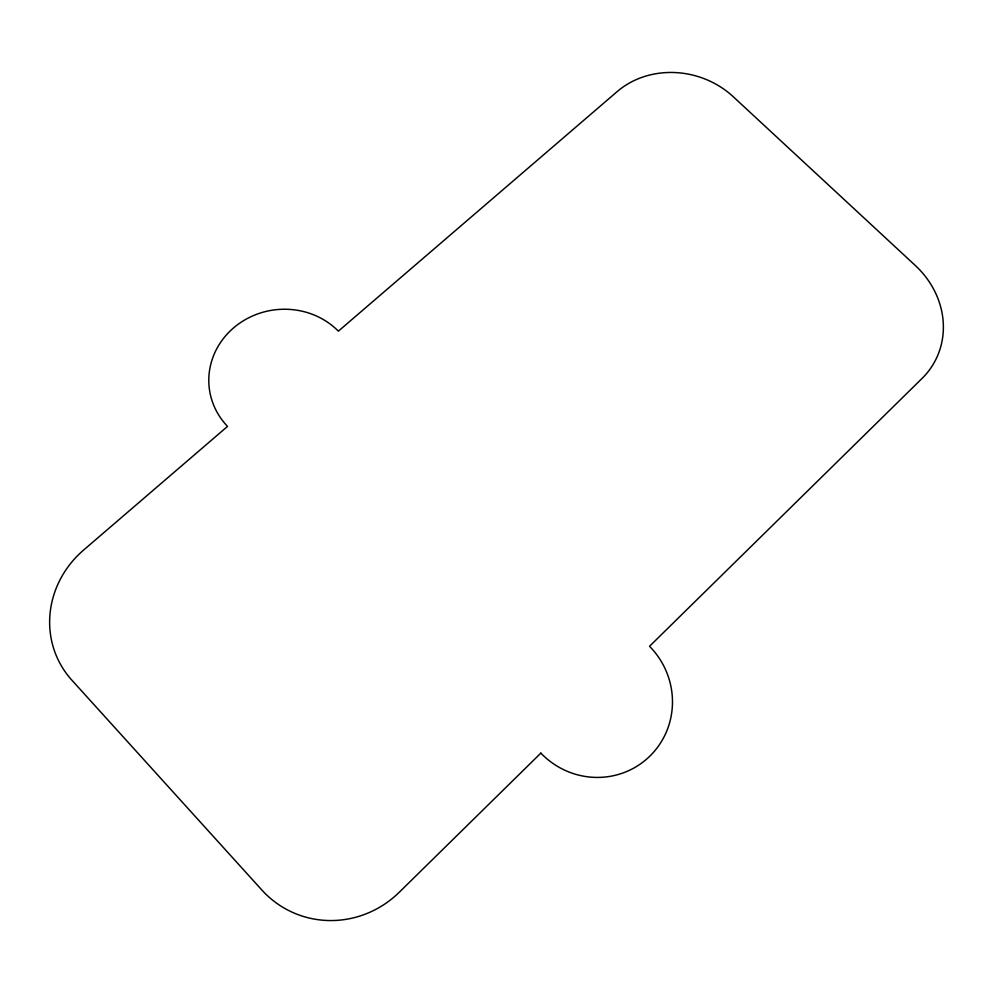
<?xml version="1.0" encoding="UTF-8"?>
<svg xmlns="http://www.w3.org/2000/svg" width="993" height="993" viewBox="0 0 993 993"><rect width="100%" height="100%" fill="white"/><g stroke="black" fill="none" stroke-linecap="round" stroke-linejoin="round"><path stroke-width="1.49" d="M540.85 753.116L399.335 892.186A98.444 95.415 -60.4 0 1 261.867 890.038L71.806 680.106A95.75 90.363 -30.6 0 1 83.561 550.097L227.534 426.394A74.587 69.82 -7.5 0 1 233.492 327.963A74.587 69.82 -7.5 0 1 338.365 331.166L617.199 91.567A83.635 74.934 16.9 0 1 733.281 96.743L915.261 265.441A86.379 78.099 28.9 0 1 922.05 378.445L649.534 646.294A78 76.176 51.7 0 1 649.981 756.008A78 76.176 51.7 0 1 540.85 753.116"/></g></svg>
